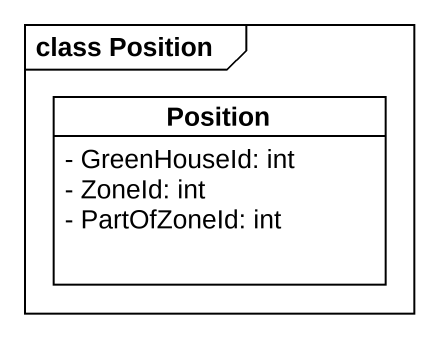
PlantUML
@startuml
mainframe class Position
hide circle
hide empty members
skinparam classAttributeIconSize 0
class Position {
  - GreenHouseId: int
  - ZoneId: int
  - PartOfZoneId: int
}
@enduml
